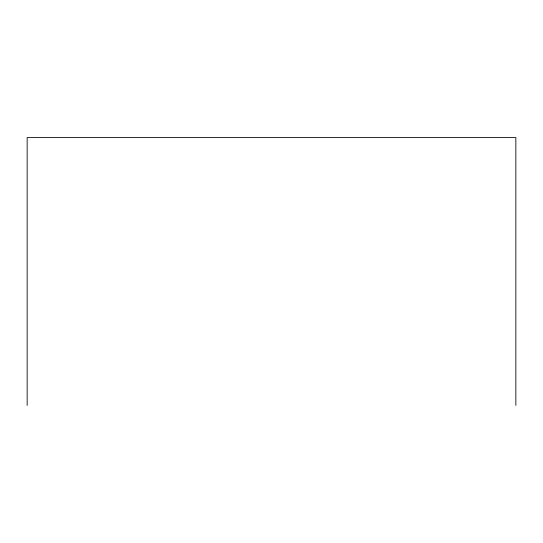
<?xml version="1.0" encoding="UTF-8"?>
<svg xmlns="http://www.w3.org/2000/svg" width="543" height="543" viewBox="0 0 543 543"><rect width="100%" height="100%" fill="white"/><g stroke="black" fill="none" stroke-linecap="round" stroke-linejoin="round"><path stroke-width="0.81" d="M515.85 405.417L515.85 137.583L27.15 137.583L27.15 405.417"/></g></svg>
